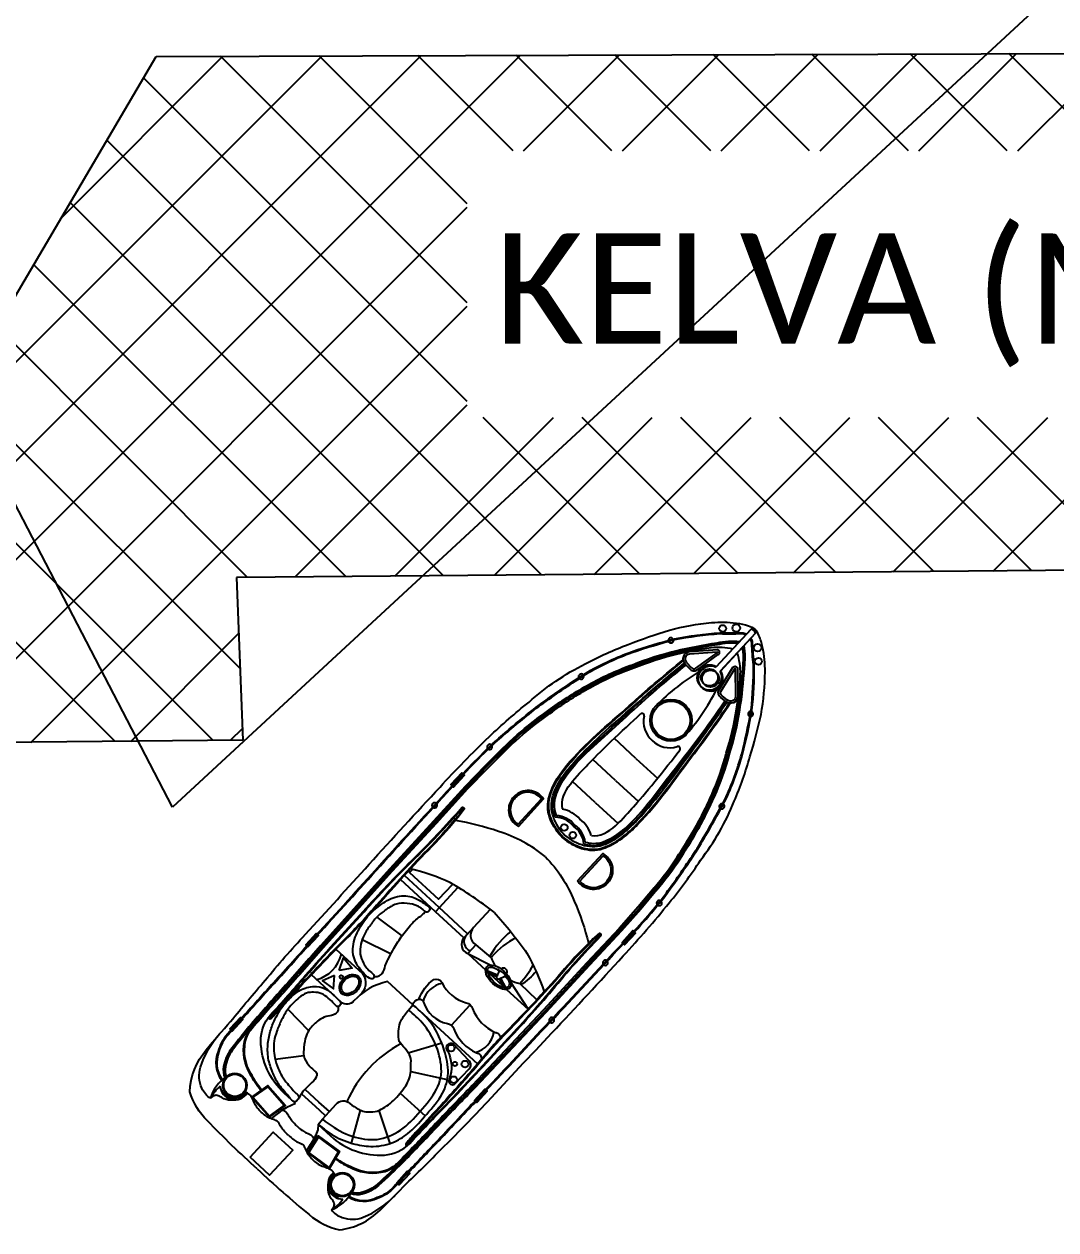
# Model space of a CAD drawing. Header units: metres. Extents: x 261896 to 262393, y 2168807 to 2169275.
# Drawn here: x 261949.6 to 262043.3, y 2168827.4 to 2168936.9 of the extents above; entities that cross this region are included whole.
import ezdxf

# ---------------------------------------------------------------- set-up
doc = ezdxf.new("R2010")
doc.units = ezdxf.units.M
for name, color, linetype in [('PORT', 5, 'Continuous'), ('PORT TEXT', 7, 'Continuous'), ('village', 3, 'Continuous')]:
    doc.layers.add(name, color=color, linetype=linetype)
doc.styles.get("Standard").update_dxf_attribs({"font": 'calibri.ttf'})

msp = doc.modelspace()

# ---------------------------------------------------------------- linework, layer by layer
at = {"color": 32, "true_color": 0xcd6928}
for p, q in [((262005.17, 2168870.22), (262003.19, 2168872.05)), ((262003.32, 2168868.22), (262001.25, 2168870.12)), ((262005.17, 2168870.22), (262007.15, 2168868.4)), ((262001.47, 2168866.21), (261999.4, 2168868.12)), ((262003.32, 2168868.22), (262005.39, 2168866.31)), ((262001.47, 2168866.21), (262003.54, 2168864.3)), ((261986.95, 2168856.28), (261983.78, 2168859.2)), ((261987.3, 2168856.66), (261984.13, 2168859.58)), ((261981.62, 2168855.78), (261983.9, 2168854.08)), ((261980.31, 2168853.77), (261982.92, 2168852.47)), ((261990.61, 2168853.27), (261989.89, 2168852.48)), ((261989.89, 2168852.48), (261991.52, 2168850.98)), ((261989.89, 2168852.48), (261991.99, 2168851.43)), ((261992.58, 2168850.51), (261991.71, 2168850.88)), ((261992.52, 2168850.37), (261991.75, 2168850.69)), ((261991.89, 2168850.64), (261993.04, 2168849.57)), ((261992.73, 2168850.18), (261993.13, 2168849.41)), ((261992.86, 2168850.25), (261993.31, 2168849.39)), ((261993.81, 2168849.86), (261995.37, 2168847.43)), ((261993.41, 2168849.23), (261995.37, 2168847.43)), ((261973.54, 2168847.42), (261975.44, 2168845.46)), ((261985.5, 2168847.31), (261990.77, 2168842.45)), ((261988.4, 2168845.97), (261990.11, 2168847.82)), ((261984.49, 2168843.45), (261987.52, 2168844.37)), ((261972.39, 2168842.89), (261975, 2168843.21)), ((261984.71, 2168841.77), (261988.03, 2168841.03)), ((261967.71, 2168840.11), (261967.64, 2168840.09)), ((261974.78, 2168839.75), (261976.02, 2168838.61)), ((261975.1, 2168840.16), (261976.37, 2168838.99)), ((261983.74, 2168839.79), (261986.01, 2168837.73)), ((261976.97, 2168837.73), (261976.02, 2168838.61)), ((261977.32, 2168838.12), (261976.37, 2168838.99)), ((261980.13, 2168838.26), (261979.29, 2168835.26)), ((261981.82, 2168838.23), (261982.81, 2168835.22)), ((261978.2, 2168830.45), (261978.17, 2168830.37))]:
    msp.add_line(p, q, dxfattribs=at)
for points in [[(261970.77, 2168832.91, -0.01736), (261966.25, 2168837.28, -0.12634), (261964.64, 2168839.91, -0.172899), (261966.14, 2168843.73, -0.013884), (261968.35, 2168846.32, -0.008973), (261971.48, 2168850.05, -0.01509), (261975.15, 2168854.24, 0.002245), (261980.92, 2168860.59, -0.003342), (261987.37, 2168867.61, -0.016984), (261991.83, 2168872.17, -0.024546), (261995.46, 2168875.33, -0.067942), (262000.57, 2168878.81, -0.033948), (262004.46, 2168880.56, -0.022001), (262008.21, 2168881.87, -0.042872), (262012.04, 2168882.55, -0.059514), (262014.29, 2168882.5, -0.046364), (262015.38, 2168882.26, -0.104882), (262015.98, 2168881.95, -0.104882)], [(261970.77, 2168832.91, 0.01736), (261975.49, 2168828.76, 0.12634), (261978.24, 2168827.38, 0.172899), (261981.92, 2168829.18, 0.013884), (261984.33, 2168831.59, 0.008973), (261987.79, 2168835.02, 0.01509), (261991.67, 2168839.01, -0.002245), (261997.54, 2168845.28, 0.003342), (262004.01, 2168852.27, 0.016984), (262008.19, 2168857.09, 0.024546), (262011.04, 2168860.97, 0.067942), (262014.1, 2168866.33, 0.033948), (262015.52, 2168870.36, 0.022001), (262016.53, 2168874.2, 0.042872), (262016.9, 2168878.07, 0.059514), (262016.67, 2168880.31, 0.046364), (262016.34, 2168881.38, 0.104882), (262015.98, 2168881.95, 0.104882)], [(261972.23, 2168849.82, 0.006425), (261975.74, 2168853.73, 0.002217), (261981.5, 2168860.07, -0.003368), (261987.97, 2168867.17, -0.024633), (261992.15, 2168871.54, -0.015037), (261995.2, 2168874.13, -0.025439), (261996.97, 2168875.49, -0.013843), (262000.82, 2168878.09, -0.040266), (262004.77, 2168879.91, -0.016729), (262008.67, 2168881.08, -0.029739), (262012.78, 2168881.63, 0.01525), (262014.73, 2168881.63, -0.132389), (262015.08, 2168881.57, -0.028442), (262015.21, 2168881.51, -0.028442)], [(261972.29, 2168849.77, 0.006424), (261975.8, 2168853.68, 0.002217), (261981.56, 2168860.02, -0.003368), (261988.03, 2168867.12, -0.024633), (261992.2, 2168871.49, -0.015038), (261995.25, 2168874.07, -0.025461), (261997.02, 2168875.42, -0.013839), (262000.86, 2168878.02, -0.040238), (262004.8, 2168879.84, -0.016715), (262008.68, 2168881.01, -0.029693), (262012.78, 2168881.55, 0.015234), (262014.73, 2168881.56, -0.134036), (262015.05, 2168881.5, -0.024879), (262015.15, 2168881.45, -0.024879)], [(261987.45, 2168835.79, -0.006424), (261991.06, 2168839.61, -0.002217), (261996.91, 2168845.87, 0.003368), (262003.46, 2168852.89, 0.024633), (262007.48, 2168857.4, 0.015038), (262009.8, 2168860.65, 0.025461), (262011.01, 2168862.52, 0.013839), (262013.29, 2168866.56, 0.040238), (262014.78, 2168870.63, 0.016715), (262015.63, 2168874.6, 0.029693), (262015.84, 2168878.73, -0.015234), (262015.69, 2168880.67, 0.134036), (262015.61, 2168880.98, 0.024879), (262015.55, 2168881.09, 0.024879)], [(261987.51, 2168835.74, -0.006425), (261991.12, 2168839.55, -0.002217), (261996.97, 2168845.81, 0.003368), (262003.52, 2168852.84, 0.024633), (262007.54, 2168857.36, 0.015037), (262009.87, 2168860.61, 0.025439), (262011.08, 2168862.48, 0.013843), (262013.36, 2168866.53, 0.040266), (262014.86, 2168870.61, 0.016729), (262015.71, 2168874.59, 0.029739), (262015.92, 2168878.73, -0.01525), (262015.77, 2168880.68, 0.132389), (262015.67, 2168881.02, 0.028442), (262015.6, 2168881.14, 0.028442)], [(261993.09, 2168871.14, -0.031596), (261995.74, 2168873.48, -0.004928), (261997.63, 2168874.88, -0.02844), (262001.11, 2168877.05, -0.042875), (262004.87, 2168878.73, -0.035347), (262008.79, 2168879.99, -0.024093), (262012.55, 2168880.71, -0.079837), (262014.59, 2168880.84)], [(261993.15, 2168871.08, -0.031592), (261995.79, 2168873.42, -0.004926), (261997.67, 2168874.82, -0.028436), (262001.14, 2168876.99, -0.042895), (262004.9, 2168878.65, -0.035363), (262008.81, 2168879.91, -0.024111), (262012.56, 2168880.64, -0.077658), (262014.52, 2168880.77, -0.077658)], [(261993.2, 2168871.03, -0.031588), (261995.83, 2168873.36, -0.004924), (261997.72, 2168874.76, -0.028433), (262001.18, 2168876.92, -0.042917), (262004.93, 2168878.58, -0.035379), (262008.83, 2168879.84, -0.02413), (262012.57, 2168880.56, -0.075408), (262014.46, 2168880.7, -0.075408)], [(261993.31, 2168870.92, -0.031581), (261995.93, 2168873.23, -0.00492), (261997.81, 2168874.63, -0.028426), (262001.25, 2168876.78, -0.042959), (262004.98, 2168878.44, -0.035411), (262008.86, 2168879.69, -0.028829), (262012.01, 2168880.3, -0.092336), (262013.97, 2168880.17, -0.080328)], [(262006.94, 2168858.36, 0.031588), (262009.05, 2168861.17, 0.004924), (262010.29, 2168863.17, 0.028433), (262012.16, 2168866.79, 0.042917), (262013.52, 2168870.66, 0.035379), (262014.45, 2168874.65, 0.02413), (262014.87, 2168878.44, 0.075408), (262014.85, 2168880.33, 0.075408)], [(262007, 2168858.31, 0.031592), (262009.11, 2168861.13, 0.004926), (262010.36, 2168863.13, 0.028436), (262012.23, 2168866.76, 0.042895), (262013.59, 2168870.64, 0.035363), (262014.53, 2168874.64, 0.024111), (262014.95, 2168878.44, 0.077658), (262014.92, 2168880.4, 0.077658)], [(262007.06, 2168858.26, 0.031596), (262009.18, 2168861.09, 0.004928), (262010.42, 2168863.09, 0.02844), (262012.3, 2168866.73, 0.042875), (262013.67, 2168870.62, 0.035347), (262014.61, 2168874.63, 0.024093), (262015.02, 2168878.43, 0.079837), (262014.99, 2168880.47)], [(262009.62, 2168878.81), (262010.05, 2168878.36, 0.382221), (262010.71, 2168878.24), (262012.64, 2168879.65, 0.786544), (262012.57, 2168880.07), (262010, 2168879.89, 0.616464), (262009.62, 2168878.81, 3.844907)], [(262006.82, 2168858.46, 0.031581), (262008.92, 2168861.26, 0.00492), (262010.16, 2168863.24, 0.028426), (262012.02, 2168866.85, 0.042959), (262013.37, 2168870.7, 0.035411), (262014.3, 2168874.68, 0.028829), (262014.65, 2168877.86, 0.092336), (262014.37, 2168879.8, 0.080328)], [(262013.37, 2168875.36), (262012.88, 2168875.75, -0.382221), (262012.7, 2168876.4), (262013.95, 2168878.43, -0.786544), (262014.38, 2168878.4), (262014.41, 2168875.82, -0.616464), (262013.37, 2168875.36, -3.844907)], [(261993.09, 2168871.14), (261991.48, 2168869.55), (261989.66, 2168867.65), (261986.78, 2168864.5), (261982.81, 2168860.18), (261976.51, 2168853.19, -0.002601), (261973.13, 2168849.36, 0.004411), (261970.25, 2168846.11, 0.013009), (261968.38, 2168843.78, 0.113396), (261967.71, 2168842.22, 0.146005), (261967.83, 2168841.19, 1.595219)], [(261993.15, 2168871.08), (261991.53, 2168869.49), (261989.72, 2168867.6), (261986.84, 2168864.44), (261982.86, 2168860.13), (261976.57, 2168853.14, -0.002601), (261973.19, 2168849.31, 0.004411), (261970.31, 2168846.06, 0.013003), (261968.44, 2168843.73, 0.113337), (261967.79, 2168842.2, 0.144821), (261967.9, 2168841.24, 0.138987)], [(261993.2, 2168871.03), (261991.59, 2168869.44), (261989.77, 2168867.55), (261986.9, 2168864.39), (261982.92, 2168860.08), (261976.63, 2168853.09, -0.002601), (261973.24, 2168849.26, 0.00441), (261970.37, 2168846.01, 0.012997), (261968.5, 2168843.68, 0.113276), (261967.87, 2168842.19, 0.142458), (261967.96, 2168841.28, 0.142458)], [(261993.31, 2168870.92), (261991.7, 2168869.33), (261989.88, 2168867.44), (261987.01, 2168864.29), (261983.03, 2168859.98), (261976.74, 2168852.99, -0.002601), (261973.36, 2168849.16, 0.00441), (261970.49, 2168845.91, 0.002867), (261970.07, 2168845.4, 0.002867)], [(261994.49, 2168864.04), (261996.78, 2168866.53, 0.483063), (261994.1, 2168866.75, 0.50024), (261994.49, 2168864.04, 0.418424)], [(261974.24, 2168838.85), (261973.22, 2168839.8, -0.202722), (261971.09, 2168844.53, -0.178768), (261971.96, 2168846.9, 0.010028), (261975.12, 2168850.48, -0.005356), (261980.41, 2168856.32, -0.016605), (261984.8, 2168860.93, 0.018921), (261989.34, 2168865.74, -0.925873), (261989.55, 2168865.59, -0.041202), (261988.84, 2168864.66, -0.024461), (261986.28, 2168861.86, 0.012888), (261981.36, 2168856.47, -0.019359), (261978.4, 2168853.38, 0.002375), (261974.98, 2168849.81, -0.006386), (261972.86, 2168847.48, -0.013656), (261972, 2168846.56, -0.862706), (261971.8, 2168846.71, 0.648089)], [(261971.87, 2168846.67, -0.016488), (261972.01, 2168846.85, 0.010023), (261975.17, 2168850.43, -0.005356), (261980.47, 2168856.27, -0.016607), (261984.85, 2168860.88, 0.018921), (261989.4, 2168865.69, 0.01143), (261989.4, 2168865.69, -0.913283), (261989.49, 2168865.63, -0.041174), (261988.78, 2168864.71, -0.024478), (261986.22, 2168861.92, 0.012889), (261981.3, 2168856.52, -0.019362), (261978.35, 2168853.43, 0.002377), (261974.92, 2168849.86, -0.006391), (261972.8, 2168847.53, -0.013664), (261971.94, 2168846.62, 0.000701), (261971.94, 2168846.62, -0.819976), (261971.87, 2168846.67, -0.819976)], [(261996.93, 2168861.29, 0.096403), (261992.69, 2168863.58, 0.040538), (261988.78, 2168864.58, 1.92312)], [(261999.87, 2168859.08), (262002.16, 2168861.56, -0.483063), (262002.61, 2168858.91, -0.50024), (261999.87, 2168859.08, -0.418424)], [(261996.93, 2168861.29, -0.096403), (261999.56, 2168857.25, -0.040538), (262000.87, 2168853.43, -1.92312)], [(261992.28, 2168856.24, 0.033687), (261988.31, 2168858.92, 0.051879), (261984.68, 2168860.18, 1.92312)], [(262007.06, 2168858.26), (262005.6, 2168856.52), (262003.86, 2168854.56), (262000.95, 2168851.44), (261996.97, 2168847.12), (261990.52, 2168840.28, 0.002601), (261986.97, 2168836.6, -0.004411), (261983.96, 2168833.47, -0.013009), (261981.79, 2168831.41, -0.113396), (261980.29, 2168830.62, -0.146005), (261979.26, 2168830.66, -1.595219)], [(262007, 2168858.31), (262005.54, 2168856.57), (262003.81, 2168854.61), (262000.89, 2168851.49), (261996.92, 2168847.18), (261990.46, 2168840.33, 0.002601), (261986.92, 2168836.65, -0.004411), (261983.91, 2168833.52, -0.013003), (261981.74, 2168831.47, -0.113337), (261980.27, 2168830.7, -0.144821), (261979.3, 2168830.73, -0.138987)], [(262006.94, 2168858.36), (262005.49, 2168856.62), (262003.75, 2168854.66), (262000.84, 2168851.54), (261996.86, 2168847.23), (261990.41, 2168840.39, 0.002601), (261986.86, 2168836.71, -0.00441), (261983.85, 2168833.58, -0.012997), (261981.69, 2168831.53, -0.113276), (261980.25, 2168830.77, -0.142458), (261979.34, 2168830.79, -0.142458)], [(262006.82, 2168858.46), (262005.37, 2168856.72), (262003.64, 2168854.76), (262000.72, 2168851.64), (261996.75, 2168847.33), (261990.29, 2168840.49, 0.002601), (261986.75, 2168836.81, -0.00441), (261983.74, 2168833.68, -0.002867), (261983.28, 2168833.22, -0.002867)], [(261991.92, 2168856.5), (261990.42, 2168854.86, 0.462925), (261990.61, 2168853.27), (261992, 2168852.13)], [(261992.28, 2168856.24, -0.033687), (261995.27, 2168852.51, -0.051879), (261996.82, 2168848.99, -1.92312)], [(261990.42, 2168854.86), (261989.77, 2168854.16, 0.545737), (261990.13, 2168852.74, 0.282905)], [(261976.31, 2168836.95), (261977.43, 2168835.91, 0.202722), (261982.33, 2168834.17, 0.178768), (261984.62, 2168835.23, -0.010028), (261987.93, 2168838.67, 0.005356), (261993.31, 2168844.42, 0.016605), (261997.56, 2168849.17, -0.018921), (262001.98, 2168854.08, 0.925873), (262001.82, 2168854.29, 0.041202), (262000.94, 2168853.5, 0.024461), (261998.37, 2168850.72, -0.012888), (261993.39, 2168845.38, 0.019359), (261990.55, 2168842.18, -0.002375), (261987.27, 2168838.48, 0.006386), (261985.12, 2168836.18, 0.013656), (261984.28, 2168835.24, 0.862706), (261984.43, 2168835.06, -0.648089)], [(261984.39, 2168835.12, 0.016488), (261984.56, 2168835.28, -0.010023), (261987.87, 2168838.72, 0.005356), (261993.26, 2168844.47, 0.016607), (261997.5, 2168849.22, -0.018921), (262001.93, 2168854.14, -0.01143), (262001.93, 2168854.14, 0.913283), (262001.86, 2168854.22, 0.041174), (262001, 2168853.44, 0.024478), (261998.43, 2168850.67, -0.012889), (261993.44, 2168845.32, 0.019362), (261990.61, 2168842.13, -0.002377), (261987.33, 2168838.42, 0.006391), (261985.18, 2168836.13, 0.013664), (261984.33, 2168835.19, -0.000701), (261984.33, 2168835.19, 0.819976), (261984.39, 2168835.12, 0.819976)], [(261989.77, 2168854.16), (261989.53, 2168853.9, 0.516839), (261989.89, 2168852.48, 0.282905)], [(261977.91, 2168852.88), (261980.32, 2168850.66, -0.406088), (261980.06, 2168848.68)], [(261984.89, 2168847.83), (261982.6, 2168849.94, 0.158322), (261979.55, 2168848.18, -0.417676), (261978.39, 2168848.07), (261975.69, 2168850.56)], [(261972.23, 2168849.82, -0.002942), (261969.68, 2168846.98, 0.002013), (261968.07, 2168845.16, 0.130442), (261967.22, 2168843.59, 0.261246), (261967.54, 2168840.95, 0.209197)], [(261972.29, 2168849.77, -0.002941), (261969.74, 2168846.93, 0.002014), (261968.13, 2168845.11, 0.130992), (261967.29, 2168843.57, 0.261832), (261967.6, 2168840.99, 0.261832)], [(261985.46, 2168848.34, -0.164009), (261986.81, 2168850.12, -0.407559), (261987.54, 2168849.85, 0.20466), (261989.75, 2168847.99, -0.28657), (261990.33, 2168847.49, 0.198759), (261992.38, 2168845.32, -0.45148), (261992.83, 2168844.72, -1.463971)], [(261984.89, 2168847.83, -0.291269), (261985.47, 2168848.35, -0.299867), (261985.88, 2168848.06, 0.273478), (261988.04, 2168846.13, -0.28657), (261988.62, 2168845.63, 0.198759), (261990.68, 2168843.46, -0.45148), (261991.12, 2168842.86, -1.463971)], [(261971.17, 2168840.07, -0.043334), (261970.18, 2168841.59, -0.18333), (261969.68, 2168844.46, -0.123985), (261970.75, 2168846.33, 0.015377), (261971.7, 2168847.52)], [(261976.31, 2168836.95), (261976.69, 2168837.43), (261977.94, 2168838.8, -0.448043), (261979.17, 2168838.86, 0.025561), (261979.97, 2168838.33, 0.15676), (261981.05, 2168838.11, 0.144288), (261981.86, 2168838.24, 0.079427), (261983.13, 2168839.13, 0.054179), (261984.25, 2168840.47, 0.127294), (261984.71, 2168841.8, -0.025195), (261984.74, 2168842.75, 0.112656), (261984.49, 2168843.46, 0.061652), (261983.9, 2168844.19, -0.222278), (261983.6, 2168844.89, -0.049109), (261983.63, 2168845.63, -0.09997), (261983.83, 2168846.39, -0.045992), (261984.5, 2168847.35), (261984.89, 2168847.83)], [(261966.52, 2168839.33, -0.164393), (261965.74, 2168840.25, -0.188684), (261965.62, 2168842.16, -0.10758), (261967.35, 2168845.19)], [(261971.1, 2168840.03, -0.043195), (261970.11, 2168841.55, -0.183415), (261969.61, 2168844.48, -0.094511), (261970.35, 2168845.99)], [(261987.51, 2168835.74, 0.002942), (261984.88, 2168832.97, -0.002013), (261983.19, 2168831.22, -0.130442), (261981.7, 2168830.24, -0.261246), (261979.04, 2168830.34, -0.209197)], [(261987.45, 2168835.79, 0.002941), (261984.82, 2168833.03, -0.002014), (261983.14, 2168831.27, -0.130992), (261981.67, 2168830.31, -0.261832), (261979.08, 2168830.41, -0.261832)], [(261977.87, 2168833.89, 0.043334), (261979.46, 2168833.03, 0.18333), (261982.37, 2168832.77, 0.123985), (261984.14, 2168833.98, -0.015377), (261985.25, 2168835.02)], [(261977.83, 2168833.82, 0.043195), (261979.43, 2168832.96, 0.183415), (261982.39, 2168832.69, 0.094511), (261983.83, 2168833.56)], [(261977.51, 2168829.2, 0.164393), (261978.49, 2168828.5, 0.188684), (261980.4, 2168828.53, 0.10758), (261983.28, 2168830.51)]]:
    msp.add_lwpolyline(points, format="xyb", dxfattribs=at)
for points in [[(262015.63, 2168881.97), (262012.42, 2168878.49)], [(262012.45, 2168878.52), (262015.63, 2168881.97)], [(262016.02, 2168881.6), (262012.82, 2168878.13)], [(262012.84, 2168878.15), (262016.02, 2168881.6)], [(261989.45, 2168868.81), (261989.35, 2168868.9), (261988.36, 2168867.83), (261988.46, 2168867.73)], [(261988.52, 2168867.68), (261988.59, 2168867.61), (261989.59, 2168868.69), (261989.5, 2168868.76)], [(261984.88, 2168860.13), (261984.61, 2168859.84), (261987.24, 2168857.41), (261988.53, 2168858.8)], [(261989.53, 2168853.9), (261986.95, 2168856.28), (261989.01, 2168858.51)], [(261989.88, 2168854.28), (261987.3, 2168856.66)], [(261976.19, 2168854.23), (261976.12, 2168854.3), (261975.17, 2168853.27), (261975.26, 2168853.19)], [(261975.32, 2168853.14), (261975.37, 2168853.08), (261976.32, 2168854.11), (261976.25, 2168854.18)], [(262003.98, 2168853.42), (262003.91, 2168853.49), (262004.9, 2168854.57), (262004.98, 2168854.49)], [(262005.04, 2168854.44), (262005.13, 2168854.35), (262004.14, 2168853.28), (262004.04, 2168853.37)], [(261994.61, 2168849.76), (261996.17, 2168848.29)], [(261969.34, 2168846.59), (261969.23, 2168846.68), (261968.28, 2168845.64), (261968.4, 2168845.53)], [(261968.46, 2168845.48), (261968.49, 2168845.44), (261969.45, 2168846.48), (261969.39, 2168846.54)], [(261990.56, 2168839.09), (261990.5, 2168839.14), (261991.45, 2168840.17), (261991.52, 2168840.1)], [(261991.57, 2168840.05), (261991.65, 2168839.98), (261990.7, 2168838.95), (261990.61, 2168839.03)], [(261983.48, 2168831.63), (261983.44, 2168831.66), (261984.4, 2168832.7), (261984.46, 2168832.65)], [(261984.52, 2168832.59), (261984.62, 2168832.5), (261983.66, 2168831.46), (261983.54, 2168831.57)]]:
    msp.add_lwpolyline(points, dxfattribs=at)
for points in [[(262009.76, 2168878.94), (262010.19, 2168878.48, 0.383069), (262010.6, 2168878.4), (262012.55, 2168879.82, 0.853636), (262012.56, 2168879.88), (262010.02, 2168879.7, 0.613527)], [(262013.49, 2168875.51), (262012.99, 2168875.9, -0.383069), (262012.87, 2168876.3), (262014.14, 2168878.36, -0.853636), (262014.19, 2168878.38), (262014.22, 2168875.82, -0.613527)], [(261994.46, 2168864.24), (261996.58, 2168866.54, 0.460147), (261994.21, 2168866.65, 0.47706)], [(262000.07, 2168859.07), (262002.19, 2168861.37, -0.460147), (262002.49, 2168859.01, -0.47706)], [(261988.58, 2168844.24, 0.917705), (261988.05, 2168843.65, -0.209704), (261988.2, 2168841.05, 0.850912), (261988.76, 2168840.67), (261990.01, 2168842.02, 0.435659), (261990, 2168842.77)]]:
    msp.add_lwpolyline(points, format="xyb", close=True, dxfattribs=at)
for points in [[(261978.2, 2168850.94), (261978.61, 2168852.08), (261979.4, 2168851.15)], [(261977.79, 2168850.5), (261976.68, 2168849.99), (261977.68, 2168849.29)], [(261971.88, 2168837.61), (261973.32, 2168838.68), (261971.74, 2168840.48), (261970.25, 2168839.43)], [(261971.89, 2168837.71), (261973.21, 2168838.69), (261971.73, 2168840.37), (261970.36, 2168839.42)], [(261970.11, 2168833.98), (261972.22, 2168836.26), (261973.99, 2168834.63), (261971.89, 2168832.35)], [(261975.36, 2168834.4), (261976.31, 2168835.92), (261978.23, 2168834.5), (261977.31, 2168832.92)], [(261975.46, 2168834.42), (261976.33, 2168835.81), (261978.13, 2168834.48), (261977.29, 2168833.04)]]:
    msp.add_lwpolyline(points, close=True, dxfattribs=at)
for centre, radius in [((262013.05, 2168882.02), 0.313), ((262014.28, 2168882.06), 0.349), ((262016.22, 2168880.27), 0.349), ((262016.29, 2168879.03), 0.313), ((262011.84, 2168877.57), 0.771), ((262011.95, 2168877.46), 0.771), ((262008.35, 2168873.68), 1.9), ((262008.35, 2168873.68), 1.9), ((262008.35, 2168873.68), 1.74), ((262008.35, 2168873.68), 1.74), ((261998.66, 2168863.94), 0.305), ((261999.43, 2168863.23), 0.305), ((261978.4, 2168850.35), 0.163), ((261988.38, 2168843.9), 0.304), ((261989.64, 2168842.44), 0.304), ((261988.72, 2168842.45), 0.197), ((261968.73, 2168840.51), 1.09), ((261968.73, 2168840.51), 1.01), ((261988.61, 2168841.02), 0.304), ((261978.5, 2168831.49), 1.09), ((261978.5, 2168831.49), 1.01)]:
    msp.add_circle(centre, radius, dxfattribs=at)
for centre, radius, start, end in [((262008.34, 2168880.94), 0.237, 27.5554, 182.6974), ((262015.58, 2168881.51), 0.456, 11.2323, 83.4176), ((262015.58, 2168881.51), 0.456, 11.2323, 83.4176), ((262008.34, 2168880.94), 0.237, 201.3352, 8.9176), ((262000.19, 2168877.65), 0.237, 38.9408, 207.0365), ((262021.38, 2168860.9), 20.14, 120.6523, 135.7231), ((262011.84, 2168877.57), 1.13, 57.2089, 29.6585), ((262011.95, 2168877.46), 1.13, 64.9914, 37.441), ((262000.19, 2168877.65), 0.237, 225.6715, 20.3057), ((261994.56, 2168885.63), 20.14, 318.9268, 333.9976), ((262005.72, 2168874.1), 0.202, 346.5196, 132.9873), ((262008.14, 2168873.55), 2.28, 167.2642, 229.0653), ((262015.59, 2168874.25), 0.237, 85.7323, 253.3147), ((262015.59, 2168874.25), 0.237, 271.9525, 67.0945), ((261991.88, 2168871.26), 0.237, 48.6445, 219.0511), ((261991.88, 2168871.26), 0.237, 237.71, 29.9856), ((262008.24, 2168873.46), 2.28, 225.5846, 287.3857), ((262008.99, 2168871.09), 0.202, 321.6626, 108.1303), ((261986.87, 2168865.95), 0.237, 52.355, 222.4542), ((261986.87, 2168865.95), 0.237, 241.1143, 33.6949), ((262012.97, 2168865.86), 0.237, 74.3442, 228.9784), ((262012.97, 2168865.86), 0.237, 247.6134, 55.7091), ((261997.81, 2168862.72), 2.15, 38.6134, 89.8205), ((261997.81, 2168862.72), 2.3, 38.6134, 86.3632), ((261997.91, 2168862.78), 2.89, 41.5985, 78.2008), ((261998.34, 2168862.39), 2.89, 16.4491, 53.0514), ((261998.29, 2168862.28), 2.15, 4.8294, 56.0365), ((261998.29, 2168862.28), 2.3, 8.2867, 56.0365), ((262007.28, 2168857.07), 0.237, 64.6643, 216.9399), ((262007.28, 2168857.07), 0.237, 235.5988, 46.0054), ((261975.37, 2168853.14), 3.12, 284.7935, 346.681), ((261995.38, 2168853.23), 3.55, 197.9499, 211.3009), ((262002.39, 2168851.64), 0.237, 60.955, 213.5355), ((262002.39, 2168851.64), 0.237, 232.1957, 42.2948), ((261992.67, 2168850.33), 0.166, 137.3249, 317.3249), ((261993.77, 2168850.2), 1.24, 142.9275, 168.9203), ((261995.38, 2168853.23), 3.55, 217.2741, 221.514), ((261992.46, 2168851.41), 1.24, 285.7296, 313.3696), ((261993.77, 2168850.2), 1.24, 133.4404, 133.7097), ((261993.12, 2168850.82), 0.347, 328.1272, 126.4728), ((261995.38, 2168853.23), 3.55, 232.2274, 238.5668), ((261992.46, 2168851.41), 1.24, 320.9402, 321.2095), ((261987.99, 2168847.57), 2.24, 100.525, 164.7291), ((261995.38, 2168853.23), 3.55, 242.7591, 257.5149), ((261997.51, 2168846.43), 0.237, 58.5469, 214.7961), ((261997.51, 2168846.43), 0.237, 233.4203, 39.9227), ((261990.04, 2168845.68), 2.24, 283.9494, 352.0969), ((261989.09, 2168834.44), 11.17, 118.2245, 155.697), ((261969.89, 2168838.34), 3.52, 123.3206, 163.6562), ((261969.64, 2168837.72), 3.52, 129.4503, 152.6829), ((261968.73, 2168840.51), 1.32, 183.0975, 327.9991), ((261968.73, 2168840.51), 1.17, 201.0492, 327.9991), ((261978.5, 2168831.49), 1.32, 126.6508, 271.5524), ((261978.5, 2168831.49), 1.17, 126.6508, 253.6006), ((261976.25, 2168832.48), 3.52, 290.9937, 331.3293), ((261975.65, 2168832.18), 3.52, 301.967, 325.1996)]:
    msp.add_arc(centre, radius, start, end, dxfattribs=at)
for start_param, end_param in [(0.830012, 1.576846), (4.712389, 5.232342)]:
    msp.add_ellipse((261993.32, 2168850.96), major_axis=(2.81, 3.05), ratio=0.425319, start_param=start_param, end_param=end_param, dxfattribs=at)
for centre, major_axis, ratio in [((261992.67, 2168850.33), (1.04, -0.96), 0.533092), ((261979.2, 2168849.63), (0.771, 0.764), 0.758117)]:
    msp.add_ellipse(centre, major_axis=major_axis, ratio=ratio, dxfattribs=at)
for points, knots in [([(261998.5, 2168862.99), (261997.61, 2168863.96), (261996.91, 2168865.24), (261997.55, 2168867.86), (261998.37, 2168869), (262000.96, 2168871.97), (262002.97, 2168873.54), (262006.36, 2168876.62), (262007.87, 2168877.88), (262009.45, 2168879.17)], [0, 0, 0, 0, 0.0462196, 0.0462196, 0.0924392, 0.0924392, 0.1947325, 0.1947325, 0.2709084, 0.2709084, 0.2709084, 0.2709084]), ([(261998.55, 2168863.04), (261997.64, 2168864.04), (261996.98, 2168865.36), (261997.71, 2168868.02), (261998.59, 2168869.15), (262001.23, 2168872.1), (262003.23, 2168873.69), (262006.55, 2168876.68), (262007.97, 2168877.87), (262009.47, 2168879.08)], [0, 0, 0, 0, 0.0480884, 0.0480884, 0.0961768, 0.0961768, 0.1985377, 0.1985377, 0.2704106, 0.2704106, 0.2704106, 0.2704106]), ([(261998.72, 2168863.19), (261997.79, 2168864.21), (261997.2, 2168865.52), (261998.06, 2168868.17), (261999, 2168869.29), (262001.73, 2168872.24), (262003.76, 2168873.89), (262007.01, 2168876.76), (262008.29, 2168877.83), (262009.57, 2168878.87)], [0, 0, 0, 0, 0.0508337, 0.0508337, 0.1016674, 0.1016674, 0.2060328, 0.2060328, 0.2709084, 0.2709084, 0.2709084, 0.2709084]), ([(261997.81, 2168864.87), (261997.7, 2168865.14), (261997.38, 2168866.33), (261998.8, 2168869.31), (262002.26, 2168872.28), (262005.92, 2168875.79), (262008.55, 2168877.94), (262009.62, 2168878.82)], [0.0234044, 0.0234044, 0.0234044, 0.0234044, 0.0350942, 0.0739111, 0.138251, 0.2165713, 0.2709084, 0.2709084, 0.2709084, 0.2709084]), ([(261997.95, 2168865.01), (261997.77, 2168865.52), (261997.7, 2168866.04), (261998.1, 2168867.7), (261998.9, 2168868.81), (262000.51, 2168870.61), (262001.42, 2168871.38), (262004.1, 2168873.82), (262005.87, 2168875.5), (262008.39, 2168877.61), (262009.05, 2168878.15), (262009.72, 2168878.7)], [0.0248254, 0.0248254, 0.0248254, 0.0248254, 0.0474598, 0.0474598, 0.0949196, 0.0949196, 0.1423794, 0.1423794, 0.237299, 0.237299, 0.2709084, 0.2709084, 0.2709084, 0.2709084]), ([(261998.5, 2168862.99), (261999.53, 2168862.18), (262000.87, 2168861.59), (262003.43, 2168862.44), (262004.49, 2168863.35), (262007.25, 2168866.17), (262008.65, 2168868.3), (262011.45, 2168871.93), (262012.58, 2168873.54), (262013.74, 2168875.22)], [0, 0, 0, 0, 0.0462196, 0.0462196, 0.0924392, 0.0924392, 0.1947325, 0.1947325, 0.2709084, 0.2709084, 0.2709084, 0.2709084]), ([(261998.54, 2168863.05), (261999.61, 2168862.21), (262000.98, 2168861.66), (262003.58, 2168862.61), (262004.63, 2168863.58), (262007.36, 2168866.45), (262008.78, 2168868.57), (262011.49, 2168872.13), (262012.56, 2168873.64), (262013.65, 2168875.23)], [0, 0, 0, 0, 0.0480884, 0.0480884, 0.0961768, 0.0961768, 0.1985377, 0.1985377, 0.2704106, 0.2704106, 0.2704106, 0.2704106]), ([(261998.68, 2168863.23), (261999.78, 2168862.38), (262001.13, 2168861.9), (262003.7, 2168862.97), (262004.74, 2168864), (262007.46, 2168866.96), (262008.93, 2168869.12), (262011.53, 2168872.59), (262012.49, 2168873.95), (262013.43, 2168875.31)], [0, 0, 0, 0, 0.0508337, 0.0508337, 0.1016674, 0.1016674, 0.2060328, 0.2060328, 0.2709084, 0.2709084, 0.2709084, 0.2709084]), ([(262000.42, 2168862.46), (262000.7, 2168862.37), (262001.92, 2168862.14), (262004.78, 2168863.8), (262007.45, 2168867.49), (262010.65, 2168871.42), (262012.58, 2168874.21), (262013.37, 2168875.36)], [0.0234044, 0.0234044, 0.0234044, 0.0234044, 0.0350942, 0.0739111, 0.138251, 0.2165713, 0.2709084, 0.2709084, 0.2709084, 0.2709084]), ([(262000.56, 2168862.61), (262001.08, 2168862.47), (262001.6, 2168862.44), (262003.23, 2168862.97), (262004.27, 2168863.87), (262005.93, 2168865.62), (262006.62, 2168866.58), (262008.83, 2168869.45), (262010.37, 2168871.35), (262012.27, 2168874.03), (262012.76, 2168874.74), (262013.24, 2168875.44)], [0.0248254, 0.0248254, 0.0248254, 0.0248254, 0.0474598, 0.0474598, 0.0949196, 0.0949196, 0.1423794, 0.1423794, 0.237299, 0.237299, 0.2709084, 0.2709084, 0.2709084, 0.2709084]), ([(261998.51, 2168865.62), (261998.12, 2168867.17), (262000.01, 2168868.77), (262001.66, 2168870.6), (262004.01, 2168872.82), (262005.59, 2168874.25)], [0.0313661, 0.0313661, 0.0313661, 0.0313661, 0.1084744, 0.1084744, 0.1920729, 0.1920729, 0.1920729, 0.1920729]), ([(262001.12, 2168863.21), (262002.69, 2168862.95), (262004.14, 2168864.97), (262005.82, 2168866.76), (262007.85, 2168869.28), (262009.15, 2168870.97)], [0.0313661, 0.0313661, 0.0313661, 0.0313661, 0.1084744, 0.1084744, 0.1920729, 0.1920729, 0.1920729, 0.1920729]), ([(261979.87, 2168850.29), (261979.61, 2168850.54), (261978.96, 2168850.42), (261978.28, 2168849.54), (261978.36, 2168848.99), (261979.09, 2168848.73), (261979.75, 2168849.08), (261980.06, 2168849.85), (261980.02, 2168850.13), (261979.87, 2168850.29)], [0, 0, 0, 0, 1.743273, 1.743273, 3.486547, 3.486547, 5.22982, 5.22982, 6.283185, 6.283185, 6.283185, 6.283185]), ([(261993.6, 2168849.48), (261993.7, 2168849.59), (261993.71, 2168849.89), (261993.13, 2168850.9), (261992.08, 2168851.4), (261991.52, 2168851.05), (261991.82, 2168850.18), (261992.98, 2168849.36), (261993.46, 2168849.33), (261993.6, 2168849.48)], [0, 0, 0, 0, 1.031451, 1.031451, 2.992455, 2.992455, 4.95346, 4.95346, 6.283185, 6.283185, 6.283185, 6.283185]), ([(261976.69, 2168837.43), (261978.07, 2168836.34), (261979.54, 2168835.61), (261982.64, 2168835.54), (261984.01, 2168836.39), (261986.28, 2168838.95), (261987.48, 2168840.28), (261987.5, 2168843.25), (261986.8, 2168844.97), (261985.4, 2168846.6), (261984.97, 2168846.96), (261984.5, 2168847.35)], [0, 0, 0, 0, 0.0684102, 0.0684102, 0.1368204, 0.1368204, 0.2052306, 0.2052306, 0.2736407, 0.2736407, 0.2974604, 0.2974604, 0.2974604, 0.2974604]), ([(261974.37, 2168836.82), (261974.21, 2168836.97), (261973.95, 2168837.22), (261973.63, 2168837.66), (261973.45, 2168838.11), (261973.16, 2168838.21), (261973.05, 2168838.24)], [0, 0, 0, 0, 0.00840925, 0.01405459, 0.02148076, 0.02583256, 0.02583256, 0.02583256, 0.02583256]), ([(261974.37, 2168836.82), (261974.53, 2168836.67), (261974.8, 2168836.43), (261975.27, 2168836.15), (261975.73, 2168836.01), (261975.85, 2168835.73), (261975.9, 2168835.62)], [0, 0, 0, 0, 0.00840925, 0.01405459, 0.02148076, 0.02583256, 0.02583256, 0.02583256, 0.02583256])]:
    msp.add_open_spline(points, degree=3, knots=knots, dxfattribs=at)
for points in [[(261985.64, 2168856.61), (261985.88, 2168856.43), (261986.21, 2168856.23), (261986.43, 2168856.51), (261986.03, 2168856.98), (261984.97, 2168857.57), (261983.5, 2168857.67), (261982.06, 2168856.96), (261980.94, 2168856), (261979.94, 2168854.56), (261979.45, 2168852.92), (261979.65, 2168851.83), (261980.47, 2168850.65), (261980.96, 2168850.25), (261981.26, 2168850.2), (261981.37, 2168850.51), (261981.14, 2168850.76), (261980.41, 2168851.62), (261980.12, 2168852.42), (261980.18, 2168853.33), (261980.47, 2168854.16), (261981.06, 2168855.09), (261981.73, 2168855.89), (261982.5, 2168856.49), (261983.38, 2168856.97), (261984.38, 2168857.03), (261985.35, 2168856.79), (261985.64, 2168856.61)], [(261981.36, 2168850.36), (261981.75, 2168850.43), (261982.1, 2168850.67), (261982.4, 2168851.37), (261982.63, 2168851.92), (261983.09, 2168852.77), (261983.85, 2168854.01), (261984.32, 2168854.61), (261984.83, 2168855.22), (261985.28, 2168855.64), (261985.73, 2168855.98), (261986.03, 2168856.3)], [(261978.09, 2168847.67), (261978.1, 2168847.28), (261977.69, 2168846.92), (261977.02, 2168846.75), (261976.36, 2168846.42), (261975.58, 2168845.66), (261975.2, 2168844.98), (261975.01, 2168843.96), (261975, 2168843.18), (261975.45, 2168842.33), (261975.9, 2168841.89), (261976.18, 2168841.54), (261976.09, 2168841.2), (261975.6, 2168840.64), (261974.67, 2168839.57), (261974.22, 2168839.01), (261973.61, 2168839.51), (261972.67, 2168840.68), (261972.16, 2168841.72), (261971.77, 2168842.97), (261971.74, 2168844.35), (261971.99, 2168845.54), (261972.43, 2168846.61), (261973.01, 2168847.59), (261973.81, 2168848.49), (261974.79, 2168849.22), (261975.44, 2168849.43), (261976.14, 2168849.48), (261977.11, 2168849.2), (261977.58, 2168848.81), (261978.13, 2168848.31), (261978.35, 2168847.94), (261978.09, 2168847.67), (261977.79, 2168847.88), (261977.21, 2168848.44), (261976.62, 2168848.83), (261975.89, 2168848.97), (261975.24, 2168848.89), (261974.58, 2168848.48), (261973.59, 2168847.48), (261972.98, 2168846.46), (261972.55, 2168845.44), (261972.3, 2168844.52), (261972.27, 2168843.84), (261972.36, 2168843), (261972.67, 2168842.04), (261973.01, 2168841.37), (261973.5, 2168840.67), (261973.96, 2168840.14), (261974.3, 2168839.77), (261974.55, 2168839.48), (261974.48, 2168839.26)], [(261976.31, 2168836.95), (261977.74, 2168835.93), (261979.63, 2168835.17), (261981.31, 2168834.96), (261983.22, 2168835.38), (261984.62, 2168836.27), (261986.16, 2168837.9), (261987.6, 2168839.79), (261988.1, 2168841.62), (261987.76, 2168843.69), (261987.07, 2168845.35), (261985.94, 2168846.89), (261984.89, 2168847.83)], [(261968.86, 2168839.19), (261968.37, 2168839.15), (261967.54, 2168839.39), (261967.12, 2168839.6), (261966.75, 2168839.52), (261966.52, 2168839.33)], [(261973.59, 2168835.97), (261973.14, 2168836.43), (261972.89, 2168836.79), (261972.57, 2168837.26), (261972.11, 2168837.44), (261971.23, 2168837.97), (261970.55, 2168838.82), (261970.3, 2168839.36), (261970.08, 2168839.64), (261969.65, 2168839.93)], [(261974.24, 2168838.85), (261973.73, 2168838.63), (261973.09, 2168838.27), (261972.02, 2168837.48)], [(261976.31, 2168836.95), (261976.22, 2168836.32), (261975.92, 2168835.66), (261975.22, 2168834.53)], [(261973.59, 2168835.97), (261974.09, 2168835.56), (261974.46, 2168835.34), (261974.96, 2168835.06), (261975.18, 2168834.62), (261975.77, 2168833.78), (261976.67, 2168833.17), (261977.23, 2168832.97), (261977.53, 2168832.77), (261977.85, 2168832.37)], [(261977.18, 2168831.52), (261977.18, 2168831.02), (261977.49, 2168830.22), (261977.73, 2168829.82), (261977.68, 2168829.44), (261977.51, 2168829.2)]]:
    msp.add_spline(points, degree=3, dxfattribs=at)
for points in [[(261993.8, 2168854.48), (261993.1, 2168853.92), (261992.42, 2168853.17), (261991.89, 2168852.24)], [(261996.11, 2168850.85), (261995.72, 2168850.41), (261995.25, 2168850), (261994.71, 2168849.63)]]:
    msp.add_open_spline(points, degree=3, dxfattribs=at)
at = {"layer": 'PORT'}
for p, q in [((261924.79, 2168871.42), (261961.57, 2168933.99)), ((261961.57, 2168933.99), (262174.09, 2168934.7)), ((262053.36, 2168887.37), (261968.87, 2168886.65)), ((261968.87, 2168886.65), (261969.46, 2168871.87)), ((261969.46, 2168871.87), (261924.79, 2168871.42))]:
    msp.add_line(p, q, dxfattribs=at)
at = {"layer": 'PORT', "linetype": 'Continuous'}
for p, q in [((261927.32, 2168875.73), (261985.66, 2168934.07)), ((261932.07, 2168871.49), (261994.67, 2168934.1)), ((261940.13, 2168897.52), (261976.65, 2168934.04)), ((261952.94, 2168919.31), (261967.64, 2168934.01)), ((261989.84, 2168911.61), (261967.44, 2168934.01)), ((261989.84, 2168920.59), (261976.39, 2168934.04)), ((261994, 2168925.41), (261985.34, 2168934.07)), ((262002.98, 2168925.41), (261994.29, 2168934.1)), ((261994.96, 2168925.41), (262003.68, 2168934.13)), ((262011.96, 2168925.41), (262003.24, 2168934.13)), ((262003.94, 2168925.41), (262012.7, 2168934.16)), ((262020.94, 2168925.41), (262012.19, 2168934.16)), ((262012.92, 2168925.41), (262021.71, 2168934.19)), ((262029.92, 2168925.41), (262021.14, 2168934.19)), ((262021.9, 2168925.41), (262030.72, 2168934.22)), ((262038.9, 2168925.41), (262030.09, 2168934.22)), ((262030.88, 2168925.41), (262039.73, 2168934.25)), ((262047.88, 2168925.41), (262039.04, 2168934.25)), ((262039.87, 2168925.41), (262048.74, 2168934.28)), ((261989.84, 2168902.63), (261960.43, 2168932.04)), ((261996.6, 2168886.89), (261957.1, 2168926.39)), ((261987.7, 2168886.81), (261953.78, 2168920.73)), ((261941.14, 2168871.58), (261989.84, 2168920.29)), ((261978.8, 2168886.73), (261950.45, 2168915.08)), ((261950.21, 2168871.67), (261989.84, 2168911.31)), ((261969.89, 2168886.66), (261947.13, 2168909.42)), ((261969.2, 2168878.37), (261943.8, 2168903.76)), ((261974.21, 2168886.7), (261989.84, 2168902.33)), ((261983.27, 2168886.77), (261997.67, 2168901.18)), ((262005.51, 2168886.96), (261991.29, 2168901.18)), ((261992.32, 2168886.85), (262006.65, 2168901.18)), ((262014.41, 2168887.04), (262000.27, 2168901.18)), ((262001.38, 2168886.93), (262015.63, 2168901.18)), ((262023.32, 2168887.11), (262009.25, 2168901.18)), ((262010.44, 2168887), (262024.61, 2168901.18)), ((262032.22, 2168887.19), (262018.23, 2168901.18)), ((262019.49, 2168887.08), (262033.59, 2168901.18)), ((262041.13, 2168887.26), (262027.21, 2168901.18)), ((262028.55, 2168887.16), (262042.58, 2168901.18)), ((262050.03, 2168887.34), (262036.19, 2168901.18)), ((262037.61, 2168887.23), (262051.56, 2168901.18)), ((261966.75, 2168871.84), (261940.48, 2168898.11)), ((261957.86, 2168871.75), (261937.15, 2168892.45)), ((261959.28, 2168871.76), (261969.07, 2168881.56)), ((261968.35, 2168871.86), (261969.42, 2168872.93))]:
    msp.add_line(p, q, dxfattribs=at)
at = {"layer": 'village', "color": 3}
for p, q in [((262086.14, 2168979.66), (261963.08, 2168865.79)), ((261963.08, 2168865.79), (261923.08, 2168942.69))]:
    msp.add_line(p, q, dxfattribs=at)

# ---------------------------------------------------------------- texts
at = {"layer": 'PORT TEXT'}
msp.add_text('KELVA (MAHIM) PORT', height=10, dxfattribs=at).set_placement((261992.34, 2168907.91))

doc.saveas('drawing.dxf')
